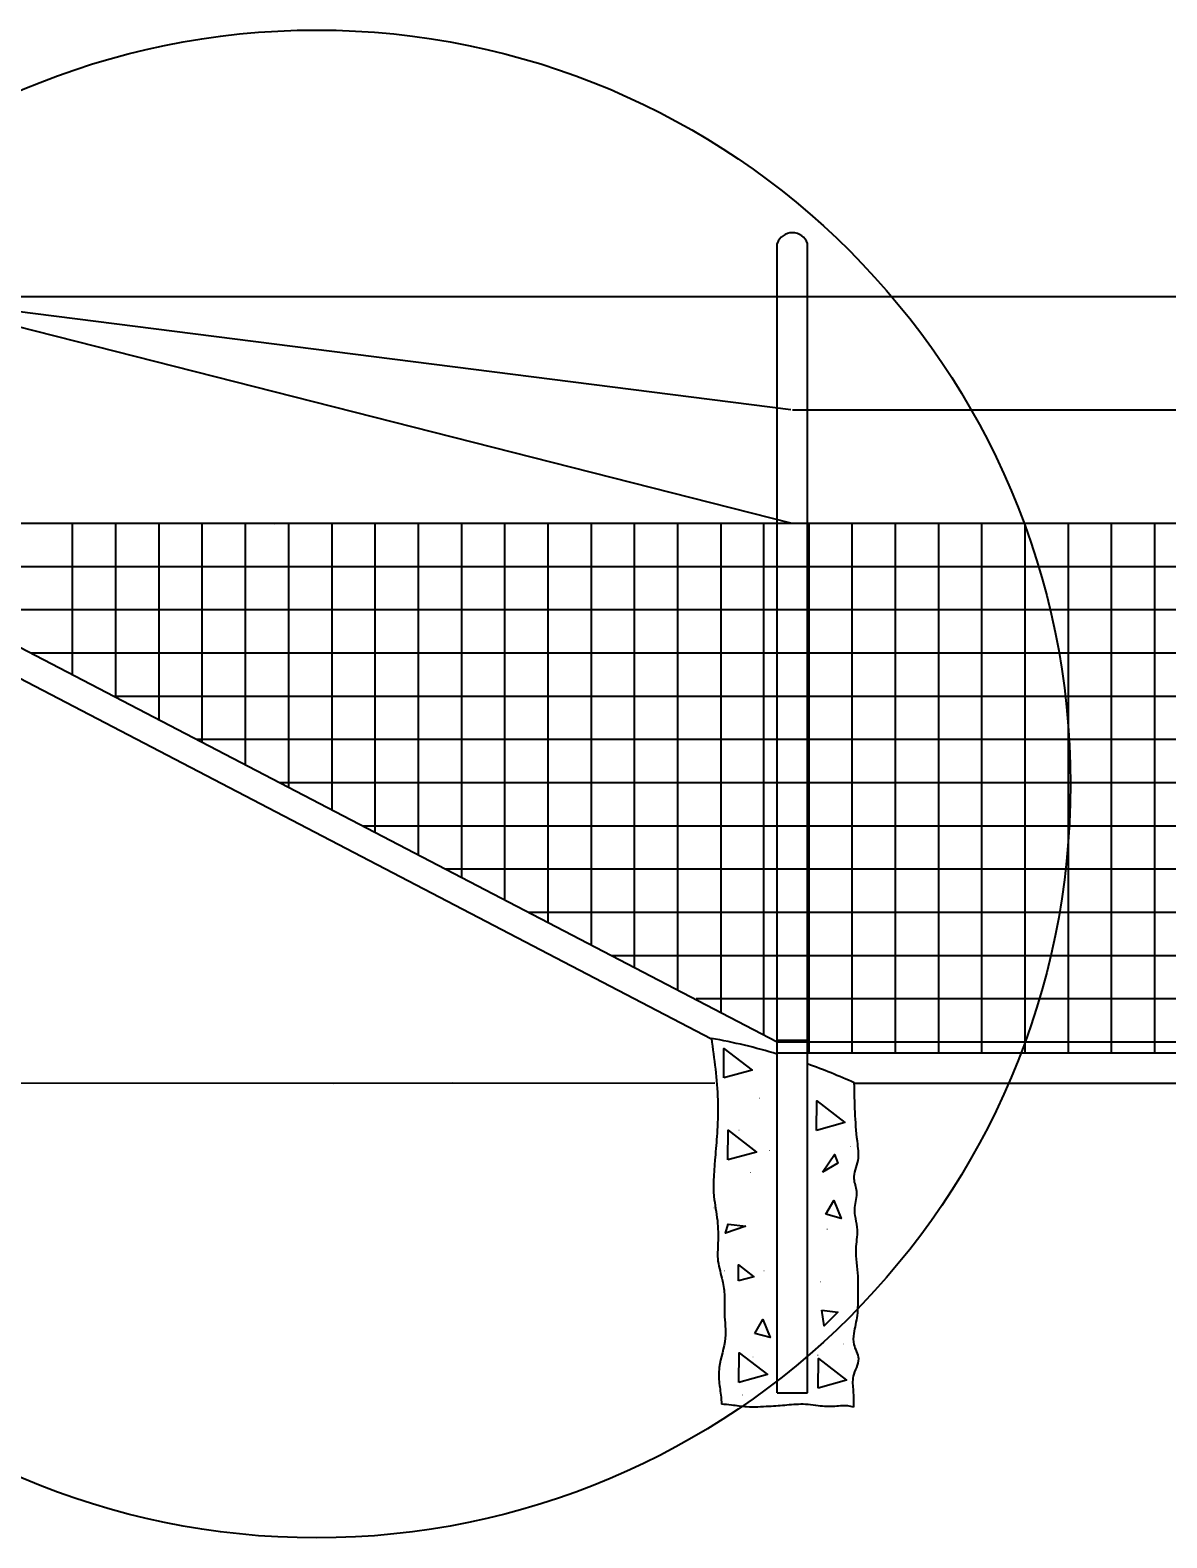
# Model space of a CAD drawing. Extents: x -800 to -719.3, y 369.4 to 418.9.
# Drawn here: x -795.44 to -786.68, y 407.18 to 418.81 of the extents above; entities that cross this region are included whole.
import ezdxf

# ---------------------------------------------------------------- set-up
doc = ezdxf.new("R2010")
doc.units = 0
doc.layers.add('mc_FENCE-WM', color=7, linetype='Continuous')
doc.layers.add('pp_PRESENTATION', color=7, linetype='Continuous')

msp = doc.modelspace()

# ---------------------------------------------------------------- linework, layer by layer
at = {"layer": 'mc_FENCE-WM'}
for p, q in [((-789.681, 411.018), (-789.681, 417.16)), ((-789.447, 408.299), (-789.447, 417.16)), ((-796.681, 416.751), (-779.499, 416.754)), ((-789.575, 415.879), (-796.447, 416.751)), ((-789.575, 415.004), (-796.447, 416.751)), ((-789.564, 415.879), (-779.499, 415.879)), ((-796.447, 415.001), (-789.458, 415.004)), ((-780.733, 415.001), (-796.447, 415.001)), ((-795.114, 413.834), (-795.114, 415.002)), ((-794.781, 413.66), (-794.781, 415.002)), ((-794.447, 413.486), (-794.447, 415.002)), ((-794.114, 413.313), (-794.114, 415.002)), ((-793.781, 413.139), (-793.781, 415.002)), ((-793.56, 415.001), (-791.314, 415.004)), ((-793.56, 415.001), (-791.314, 415.004)), ((-793.56, 415.001), (-791.314, 415.004)), ((-793.56, 415.001), (-791.314, 415.004)), ((-793.447, 412.965), (-793.447, 415.002)), ((-793.114, 412.791), (-793.114, 415.002)), ((-792.781, 412.618), (-792.781, 415.002)), ((-792.447, 412.444), (-792.447, 415.002)), ((-792.114, 412.27), (-792.114, 415.002)), ((-791.781, 412.097), (-791.781, 415.002)), ((-791.447, 411.923), (-791.447, 415.002)), ((-791.114, 411.749), (-791.114, 415.002)), ((-790.781, 411.576), (-790.781, 415.002)), ((-790.447, 411.402), (-790.447, 415.003)), ((-790.114, 411.228), (-790.114, 415.003)), ((-789.785, 411.057), (-789.785, 415.003)), ((-789.564, 415.004), (-780.723, 415.004)), ((-789.436, 410.921), (-789.436, 415.003)), ((-789.103, 410.921), (-789.103, 415.003)), ((-788.769, 410.921), (-788.769, 415.003)), ((-788.436, 410.921), (-788.436, 415.003)), ((-788.103, 410.921), (-788.103, 415.003)), ((-787.769, 410.921), (-787.769, 415.003)), ((-787.436, 410.92), (-787.436, 415.003)), ((-787.103, 410.92), (-787.103, 415.003)), ((-786.769, 410.92), (-786.769, 415.003)), ((-780.606, 414.668), (-796.447, 414.668)), ((-789.681, 411.002), (-796.447, 414.528)), ((-780.479, 414.335), (-796.075, 414.335)), ((-790.189, 411.025), (-796.113, 414.113)), ((-780.352, 414.001), (-795.436, 414.001)), ((-780.799, 413.668), (-794.796, 413.668)), ((-781.395, 413.335), (-794.157, 413.335)), ((-781.211, 413.001), (-793.517, 413.001)), ((-780.921, 412.668), (-792.877, 412.668)), ((-780.734, 412.335), (-792.237, 412.335)), ((-780.546, 412.001), (-791.598, 412.001)), ((-780.147, 411.668), (-790.958, 411.668)), ((-779.613, 411.335), (-790.307, 411.335)), ((-789.681, 411.018), (-789.447, 411.018)), ((-789.681, 408.299), (-789.681, 411.018)), ((-779.778, 411.001), (-789.681, 411.001)), ((-789.681, 410.921), (-779.846, 410.919)), ((-799.575, 410.685), (-790.162, 410.688)), ((-793.1, 410.686), (-792.187, 410.688)), ((-789.087, 410.686), (-783.024, 410.688)), ((-789.681, 408.299), (-789.447, 408.299))]:
    msp.add_line(p, q, dxfattribs=at)
for points in [[(-790.094, 410.727), (-790.092, 410.954), (-789.875, 410.786)], [(-789.378, 410.322), (-789.377, 410.55), (-789.16, 410.382)], [(-790.061, 410.096), (-790.059, 410.323), (-789.842, 410.155)], [(-789.333, 409.999), (-789.239, 410.137), (-789.214, 410.068)], [(-789.307, 409.675), (-789.244, 409.781), (-789.188, 409.643)], [(-789.923, 409.583), (-790.081, 409.529), (-790.06, 409.599)], [(-789.98, 409.161), (-789.979, 409.284), (-789.861, 409.193)], [(-789.854, 408.756), (-789.791, 408.863), (-789.735, 408.725)], [(-789.336, 408.936), (-789.214, 408.921), (-789.318, 408.814)], [(-789.976, 408.379), (-789.974, 408.607), (-789.757, 408.439)], [(-789.366, 408.335), (-789.364, 408.563), (-789.147, 408.395)]]:
    msp.add_lwpolyline(points, close=True, dxfattribs=at)
for centre, radius, start, end in [((-789.564, 417.12), 0.123, 18.8136, 161.1864), ((-791.011, 406.457), 4.648, 73.3664, 79.8116), ((-791.011, 406.457), 4.648, 65.5446, 70.3391)]:
    msp.add_arc(centre, radius, start, end, dxfattribs=at)
for points in [[(-790.189, 411.031), (-790.14, 410.557), (-790.144, 410.323), (-790.158, 410.134), (-790.169, 409.811), (-790.143, 409.626), (-790.138, 409.453), (-790.138, 409.314), (-790.103, 409.163), (-790.088, 409.044), (-790.088, 408.908), (-790.082, 408.72), (-790.128, 408.493), (-790.128, 408.371), (-790.113, 408.251), (-790.111, 408.211)], [(-789.091, 408.188), (-789.093, 408.313), (-789.093, 408.426), (-789.053, 408.561), (-789.088, 408.671), (-789.088, 408.756), (-789.063, 408.895), (-789.058, 409.061), (-789.058, 409.197), (-789.073, 409.407), (-789.063, 409.555), (-789.083, 409.728), (-789.068, 409.851), (-789.088, 409.948), (-789.058, 410.09), (-789.063, 410.238), (-789.087, 410.688)], [(-789.091, 408.188), (-789.138, 408.197), (-789.25, 408.193), (-789.383, 408.2), (-789.464, 408.209), (-789.606, 408.203), (-789.744, 408.193), (-789.917, 408.19), (-790.034, 408.203), (-790.111, 408.211)]]:
    msp.add_spline(points, degree=3, dxfattribs=at)
at = {"layer": 'pp_PRESENTATION'}
msp.add_circle((-793.233, 412.993), 5.813, dxfattribs=at)

# ---------------------------------------------------------------- texts
at = {"layer": 'mc_FENCE-WM'}
for p in [(-789.828, 410.566), (-789.985, 410.321), (-789.748, 410.164), (-789.127, 410.193), (-789.898, 409.993), (-790.177, 409.721), (-789.305, 409.557), (-790.098, 409.236), (-789.791, 409.236), (-789.355, 409.15), (-789.177, 408.671), (-789.877, 408.571), (-789.377, 408.586), (-789.958, 408.278)]:
    msp.add_text('.', height=0.0467, dxfattribs=at).set_placement(p)

doc.saveas('drawing.dxf')
